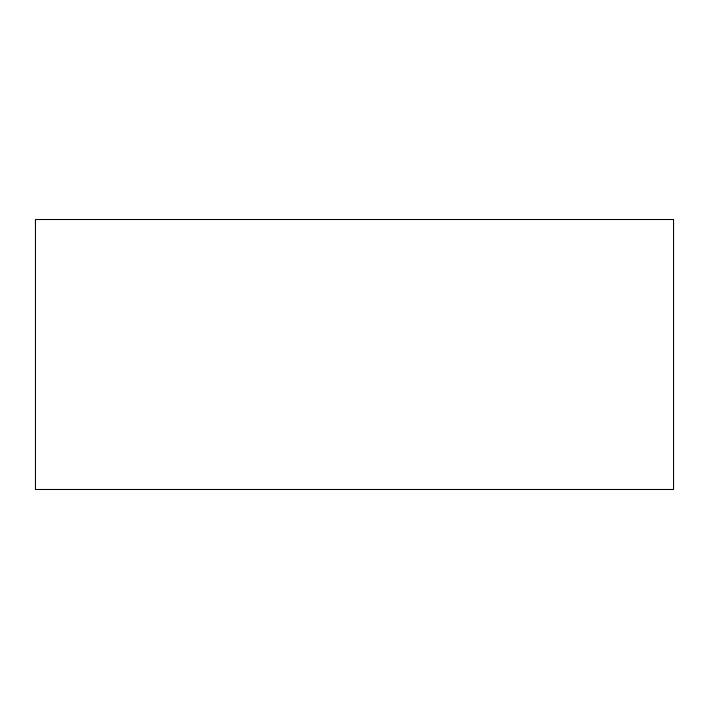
<?xml version="1.0" encoding="UTF-8"?>
<svg xmlns="http://www.w3.org/2000/svg" width="709" height="709" viewBox="0 0 709 709"><rect width="100%" height="100%" fill="white"/><g stroke="black" fill="none" stroke-linecap="round" stroke-linejoin="round"><path stroke-width="1.06" d="M673.55 219.515L35.45 219.515L35.45 489.485L673.55 489.485L673.55 219.515"/></g></svg>
